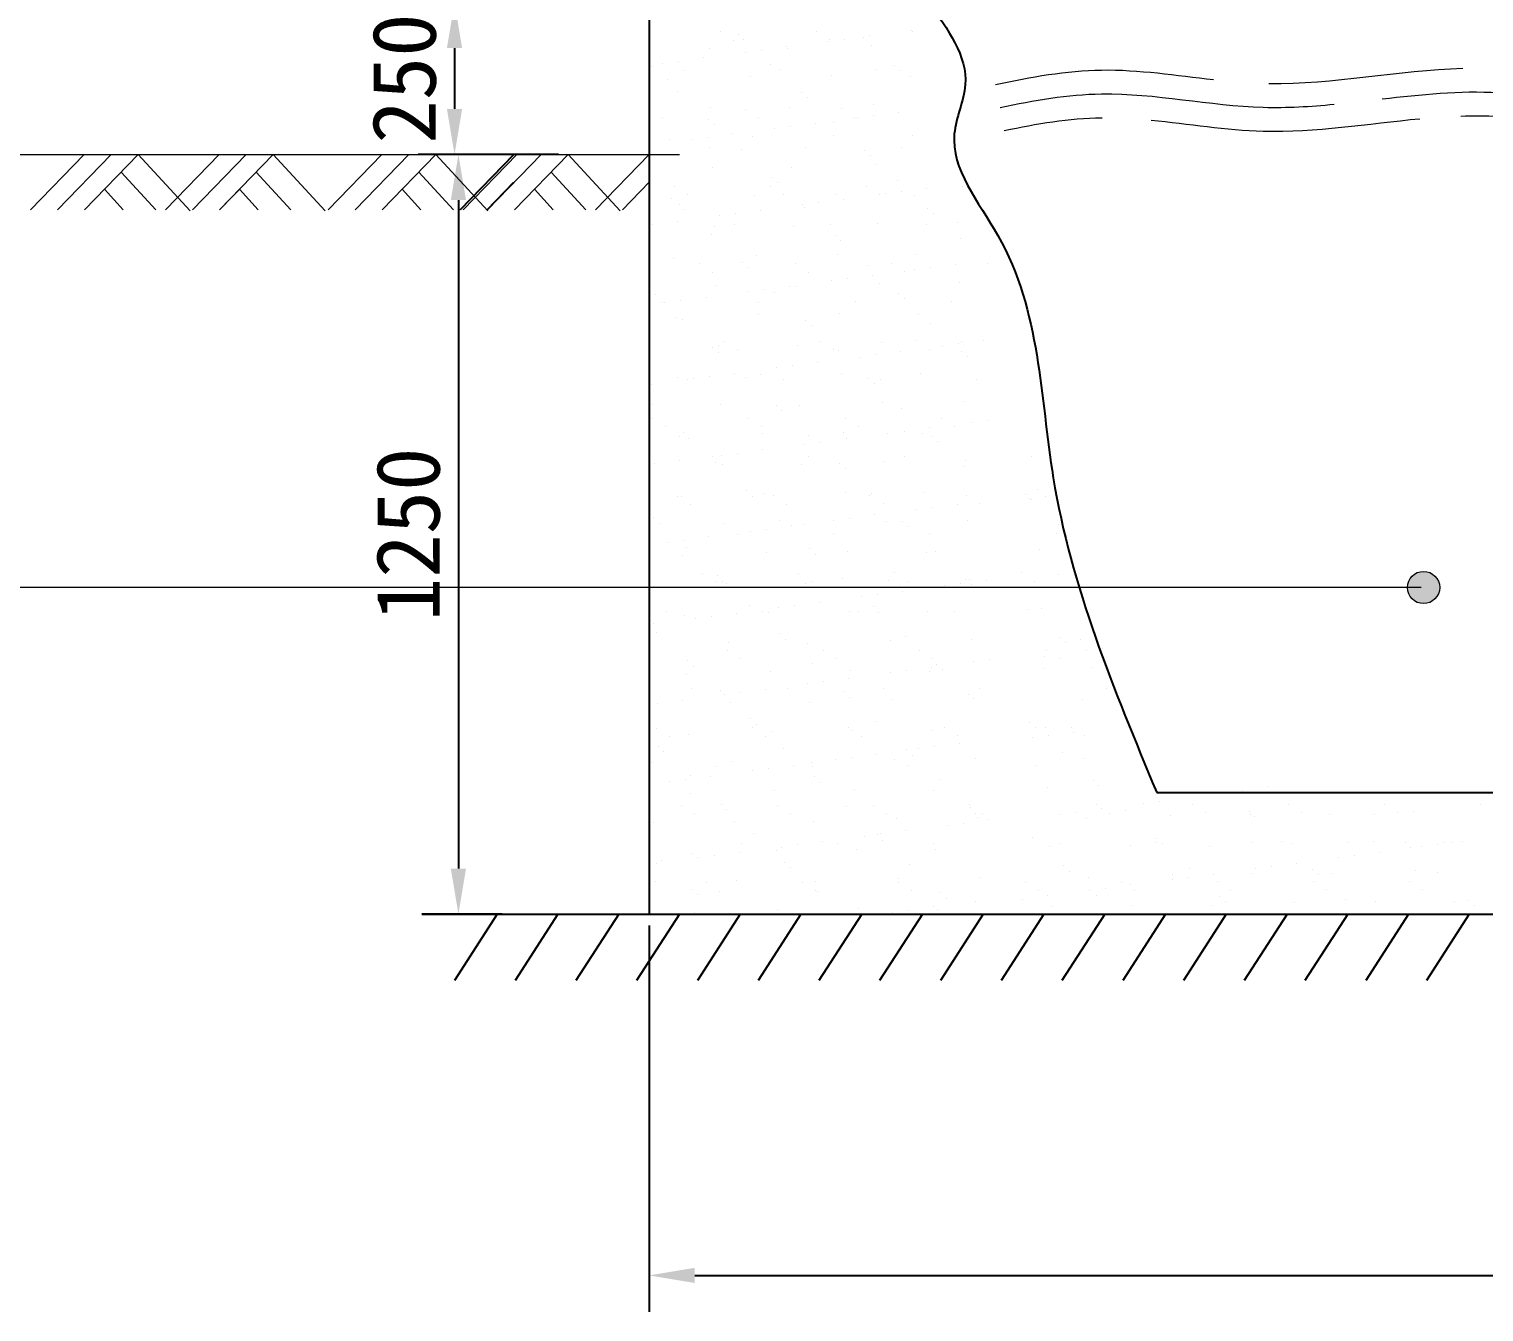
# Model space of a CAD drawing. Header units: millimetres. Extents: x 30580 to 65675, y -20119 to -7519.
# Drawn here: x 57827 to 60222, y -14328 to -12218 of the extents above; entities that cross this region are included whole.
import ezdxf

# ---------------------------------------------------------------- set-up
doc = ezdxf.new("R2010")
doc.units = ezdxf.units.MM
doc.layers.get('Defpoints').update_dxf_attribs({"lineweight": 18})
doc.layers.add('细实线', color=3, linetype='Continuous', lineweight=13)
doc.dimstyles.new('ISO-25', dxfattribs={"dimtxt": 2.5, "dimasz": 2.5, "dimexe": 1.25, "dimexo": 0.625, "dimtad": 1, "dimtxsty": 'Standard', "dimcen": 2.5, "dimadec": 0, "dimazin": 0, "dimtfac": 1, "dimtmove": 0, "dimatfit": 3, "dimfxl": 1, "dimarcsym": 0})

# ---------------------------------------------------------------- blocks, each defined once
blk = doc.blocks.new('*D180')
at = {"color": 0, "lineweight": -2, "ltscale": 150, "transparency": 16777216}
for p, q in [((58847.5, -13692.8), (58847.5, -14328.5)), ((62847.5, -13692.8), (62847.5, -14328.5)), ((58922.5, -14268.5), (62772.5, -14268.5))]:
    blk.add_line(p, q, dxfattribs=at)
at = {"color": 0, "ltscale": 150, "transparency": 16777216}
for points in [[(58922.5, -14256), (58922.5, -14281), (58847.5, -14268.5)], [(62772.5, -14256), (62772.5, -14281), (62847.5, -14268.5)]]:
    blk.add_solid(points, dxfattribs=at)
at = {"layer": 'Defpoints', "color": 0, "ltscale": 150, "transparency": 16777216}
for p in [(58847.5, -13674.1), (62847.5, -13674.1), (62847.5, -14268.5)]:
    blk.add_point(p, dxfattribs=at)
at = {"color": 0, "ltscale": 150, "transparency": 16777216, "insert": (60847.5, -14186), "char_height": 105, "attachment_point": 5}
blk.add_mtext('4000', dxfattribs=at)
blk = doc.blocks.new('*D195')
at = {"color": 0, "lineweight": -2, "ltscale": 150, "transparency": 16777216}
for p, q in [((58605.4, -12424.1), (58473.6, -12424.1)), ((58533.6, -12499.1), (58533.6, -13599.1)), ((58605.4, -13674.1), (58473.6, -13674.1))]:
    blk.add_line(p, q, dxfattribs=at)
at = {"color": 0, "ltscale": 150, "transparency": 16777216}
for points in [[(58521.1, -12499.1), (58546.1, -12499.1), (58533.6, -12424.1)], [(58521.1, -13599.1), (58546.1, -13599.1), (58533.6, -13674.1)]]:
    blk.add_solid(points, dxfattribs=at)
at = {"layer": 'Defpoints', "color": 0, "ltscale": 150, "transparency": 16777216}
for p in [(58624.1, -12424.1), (58533.6, -13674.1), (58624.1, -13674.1)]:
    blk.add_point(p, dxfattribs=at)
at = {"color": 0, "ltscale": 150, "transparency": 16777216, "insert": (58451.1, -13049.1), "char_height": 105, "attachment_point": 5, "rotation": 90}
blk.add_mtext('1250', dxfattribs=at)
blk = doc.blocks.new('*D197')
at = {"color": 0, "lineweight": -2, "ltscale": 150, "transparency": 16777216}
for p, q in [((58695.7, -12174.1), (58467.2, -12174.1)), ((58527.2, -12249.1), (58527.2, -12349.1)), ((58698.2, -12424.1), (58467.2, -12424.1))]:
    blk.add_line(p, q, dxfattribs=at)
at = {"color": 0, "ltscale": 150, "transparency": 16777216}
for points in [[(58514.7, -12249.1), (58539.7, -12249.1), (58527.2, -12174.1)], [(58514.7, -12349.1), (58539.7, -12349.1), (58527.2, -12424.1)]]:
    blk.add_solid(points, dxfattribs=at)
at = {"layer": 'Defpoints', "color": 0, "ltscale": 150, "transparency": 16777216}
for p in [(58714.4, -12174.1), (58527.2, -12424.1), (58717, -12424.1)]:
    blk.add_point(p, dxfattribs=at)
at = {"color": 0, "ltscale": 150, "transparency": 16777216, "insert": (58444.7, -12299.1), "char_height": 105, "attachment_point": 5, "rotation": 90}
blk.add_mtext('250', dxfattribs=at)

msp = doc.modelspace()

# ---------------------------------------------------------------- hatches: boundary and pattern name
at = {"layer": '细实线'}
h = msp.add_hatch(color=1, dxfattribs=at)
h.paths.add_polyline_path([(60095.776, -13136.554), (60122.313, -13136.554), (60138.12, -13157.869, -0.61616466)])
h.paths.add_polyline_path([(60106.506, -13115.238, -0.61616466), (60148.85, -13136.554, -0.23749767), (60138.12, -13157.869)])
h.paths.add_polyline_path([(60106.506, -13115.238), (60122.313, -13136.554), (60095.776, -13136.554, -0.23749767)])

# ---------------------------------------------------------------- linework, layer by layer
at = {"ltscale": 150}
for p, q in [((58847.477, -11374.083), (58847.477, -13674.083)), ((58964.913, -12222.219), (58964.913, -12222.219)), ((58986.335, -12235.866), (58986.335, -12235.866)), ((58994.011, -12226.7), (58994.011, -12226.7)), ((59003.374, -12235.28), (59003.374, -12235.28)), ((59123.111, -12221.931), (59123.111, -12221.931)), ((59144.533, -12235.579), (59144.533, -12235.579)), ((59169.688, -12234.463), (59169.688, -12234.463)), ((59200.281, -12231.192), (59200.281, -12231.192)), ((59210.988, -12229.026), (59210.988, -12229.026)), ((59279.988, -12219.942), (59279.988, -12219.942)), ((59281.31, -12221.644), (59281.31, -12221.644)), ((58946.109, -12248.938), (58946.109, -12248.938)), ((59006.504, -12255.947), (59006.504, -12255.947)), ((59032.946, -12252.466), (59032.946, -12252.466)), ((59074.246, -12247.028), (59074.246, -12247.028)), ((59076.06, -12249.561), (59076.06, -12249.561)), ((59143.246, -12237.944), (59143.246, -12237.944)), ((59213.266, -12244.618), (59213.266, -12244.618)), ((58850.663, -12279.866), (58850.663, -12279.866)), ((58869.762, -12273.949), (58869.762, -12273.949)), ((58896.204, -12270.468), (58896.204, -12270.468)), ((58937.503, -12265.031), (58937.503, -12265.031)), ((59047.57, -12275.778), (59047.57, -12275.778)), ((59250.844, -12277.524), (59250.844, -12277.524)), ((58877.595, -12301.511), (58877.595, -12301.511)), ((58905.256, -12285.284), (58905.256, -12285.284)), ((59014.801, -12296.568), (59014.801, -12296.568)), ((59063.455, -12284.997), (59063.455, -12284.997)), ((59147.774, -12294.871), (59147.774, -12294.871)), ((59221.653, -12284.709), (59221.653, -12284.709)), ((59260.207, -12286.104), (59260.207, -12286.104)), ((59277.725, -12295.495), (59277.725, -12295.495)), ((58894.859, -12320.364), (58894.859, -12320.364)), ((59098.132, -12322.11), (59098.132, -12322.11)), ((59107.496, -12330.69), (59107.496, -12330.69)), ((58847.742, -12349.714), (58847.742, -12349.714)), ((58949.309, -12346.821), (58949.309, -12346.821)), ((59005.94, -12349.427), (59005.94, -12349.427)), ((59079.26, -12347.444), (59079.26, -12347.444)), ((59164.139, -12349.14), (59164.139, -12349.14)), ((59216.466, -12342.501), (59216.466, -12342.501)), ((59257.825, -12354.389), (59257.825, -12354.389)), ((58869.164, -12363.362), (58869.164, -12363.362)), ((58945.421, -12366.696), (58945.421, -12366.696)), ((58954.784, -12375.276), (58954.784, -12375.276)), ((59027.362, -12363.074), (59027.362, -12363.074)), ((59079.783, -12377.828), (59079.783, -12377.828)), ((59121.083, -12372.391), (59121.083, -12372.391)), ((59151.691, -12371.187), (59151.691, -12371.187)), ((59185.561, -12362.787), (59185.561, -12362.787)), ((59190.084, -12363.307), (59190.084, -12363.307)), ((59216.525, -12359.826), (59216.525, -12359.826)), ((58880.795, -12399.393), (58880.795, -12399.393)), ((58916.599, -12399.312), (58916.599, -12399.312)), ((58943.041, -12395.831), (58943.041, -12395.831)), ((58984.341, -12390.393), (58984.341, -12390.393)), ((59018.001, -12394.45), (59018.001, -12394.45)), ((59053.341, -12381.309), (59053.341, -12381.309)), ((59150.974, -12392.754), (59150.974, -12392.754)), ((59280.925, -12393.377), (59280.925, -12393.377)), ((58847.599, -12408.396), (58847.599, -12408.396)), ((58946.284, -12412.493), (58946.284, -12412.493)), ((58998.98, -12415.773), (58998.98, -12415.773)), ((59104.482, -12412.205), (59104.482, -12412.205)), ((59202.254, -12417.519), (59202.254, -12417.519)), ((59211.617, -12426.099), (59211.617, -12426.099)), ((59262.681, -12411.918), (59262.681, -12411.918)), ((58952.51, -12444.704), (58952.51, -12444.704)), ((59082.46, -12445.327), (59082.46, -12445.327)), ((59219.666, -12440.384), (59219.666, -12440.384)), ((59352.639, -12438.687), (59352.639, -12438.687)), ((59049.542, -12462.105), (59049.542, -12462.105)), ((59058.906, -12470.685), (59058.906, -12470.685)), ((59255.812, -12466.597), (59255.812, -12466.597)), ((59363.365, -12476.061), (59363.365, -12476.061)), ((59373.663, -12470.667), (59373.663, -12470.667)), ((58883.996, -12497.276), (58883.996, -12497.276)), ((58888.769, -12476.923), (58888.769, -12476.923)), ((58910.191, -12490.57), (58910.191, -12490.57)), ((59021.201, -12492.333), (59021.201, -12492.333)), ((59046.968, -12476.635), (59046.968, -12476.635)), ((59068.39, -12490.283), (59068.39, -12490.283)), ((59154.175, -12490.637), (59154.175, -12490.637)), ((59167.92, -12497.754), (59167.92, -12497.754)), ((59205.166, -12476.348), (59205.166, -12476.348)), ((59226.588, -12489.995), (59226.588, -12489.995)), ((59236.921, -12488.669), (59236.921, -12488.669)), ((59263.363, -12485.188), (59263.363, -12485.188)), ((59284.125, -12491.26), (59284.125, -12491.26)), ((59304.662, -12479.751), (59304.662, -12479.751)), ((58896.831, -12506.691), (58896.831, -12506.691)), ((58906.194, -12515.271), (58906.194, -12515.271)), ((58989.879, -12521.193), (58989.879, -12521.193)), ((59031.178, -12515.756), (59031.178, -12515.756)), ((59100.179, -12506.672), (59100.179, -12506.672)), ((59103.101, -12511.183), (59103.101, -12511.183)), ((59126.621, -12503.191), (59126.621, -12503.191)), ((59306.375, -12512.929), (59306.375, -12512.929)), ((59315.738, -12521.509), (59315.738, -12521.509)), ((58853.137, -12539.196), (58853.137, -12539.196)), ((58894.436, -12533.758), (58894.436, -12533.758)), ((58955.71, -12542.586), (58955.71, -12542.586)), ((58963.437, -12524.674), (58963.437, -12524.674)), ((58987.311, -12539.701), (58987.311, -12539.701)), ((59085.661, -12543.209), (59085.661, -12543.209)), ((59145.51, -12539.413), (59145.51, -12539.413)), ((59222.866, -12538.266), (59222.866, -12538.266)), ((59303.708, -12539.126), (59303.708, -12539.126)), ((59355.84, -12536.57), (59355.84, -12536.57)), ((58950.39, -12555.769), (58950.39, -12555.769)), ((59153.664, -12557.515), (59153.664, -12557.515)), ((59163.027, -12566.095), (59163.027, -12566.095)), ((59359.934, -12562.006), (59359.934, -12562.006)), ((58887.196, -12595.159), (58887.196, -12595.159)), ((59024.401, -12590.216), (59024.401, -12590.216)), ((59157.375, -12588.519), (59157.375, -12588.519)), ((59287.326, -12589.143), (59287.326, -12589.143)), ((58929.797, -12604.131), (58929.797, -12604.131)), ((58951.219, -12617.779), (58951.219, -12617.779)), ((59000.952, -12602.101), (59000.952, -12602.101)), ((59010.316, -12610.681), (59010.316, -12610.681)), ((59087.995, -12603.844), (59087.995, -12603.844)), ((59109.417, -12617.491), (59109.417, -12617.491)), ((59207.222, -12606.592), (59207.222, -12606.592)), ((59246.194, -12603.556), (59246.194, -12603.556)), ((59267.616, -12617.204), (59267.616, -12617.204)), ((59283.758, -12614.032), (59283.758, -12614.032)), ((59310.2, -12610.551), (59310.2, -12610.551)), ((59351.5, -12605.114), (59351.5, -12605.114)), ((59404.392, -12603.269), (59404.392, -12603.269)), ((58958.91, -12640.469), (58958.91, -12640.469)), ((59078.016, -12641.119), (59078.016, -12641.119)), ((59088.861, -12641.092), (59088.861, -12641.092)), ((59147.016, -12632.034), (59147.016, -12632.034)), ((59173.458, -12628.553), (59173.458, -12628.553)), ((59214.758, -12623.116), (59214.758, -12623.116)), ((59226.066, -12636.149), (59226.066, -12636.149)), ((59359.04, -12634.453), (59359.04, -12634.453)), ((58848.241, -12646.686), (58848.241, -12646.686)), ((58857.604, -12655.266), (58857.604, -12655.266)), ((58870.14, -12667.197), (58870.14, -12667.197)), ((58899.974, -12664.558), (58899.974, -12664.558)), ((58941.274, -12659.121), (58941.274, -12659.121)), ((59010.274, -12650.037), (59010.274, -12650.037)), ((59028.339, -12666.909), (59028.339, -12666.909)), ((59036.716, -12646.556), (59036.716, -12646.556)), ((59054.511, -12651.178), (59054.511, -12651.178)), ((59186.537, -12666.622), (59186.537, -12666.622)), ((59257.785, -12652.924), (59257.785, -12652.924)), ((59267.148, -12661.504), (59267.148, -12661.504)), ((59344.736, -12666.334), (59344.736, -12666.334)), ((58873.532, -12668.039), (58873.532, -12668.039)), ((59027.601, -12688.098), (59027.601, -12688.098)), ((59160.575, -12686.402), (59160.575, -12686.402)), ((59290.526, -12687.025), (59290.526, -12687.025)), ((58890.396, -12693.041), (58890.396, -12693.041)), ((58901.8, -12695.764), (58901.8, -12695.764)), ((59105.073, -12697.51), (59105.073, -12697.51)), ((59114.437, -12706.09), (59114.437, -12706.09)), ((59311.344, -12702.002), (59311.344, -12702.002)), ((58962.11, -12738.351), (58962.11, -12738.351)), ((58970.824, -12731.34), (58970.824, -12731.34)), ((59092.061, -12738.975), (59092.061, -12738.975)), ((59129.023, -12731.052), (59129.023, -12731.052)), ((59229.266, -12734.031), (59229.266, -12734.031)), ((59287.221, -12730.765), (59287.221, -12730.765)), ((59330.596, -12739.395), (59330.596, -12739.395)), ((59357.038, -12735.913), (59357.038, -12735.913)), ((59362.24, -12732.335), (59362.24, -12732.335)), ((59398.337, -12730.476), (59398.337, -12730.476)), ((58952.362, -12742.096), (58952.362, -12742.096)), ((58961.726, -12750.676), (58961.726, -12750.676)), ((58992.246, -12744.987), (58992.246, -12744.987)), ((59150.445, -12744.7), (59150.445, -12744.7)), ((59158.632, -12746.588), (59158.632, -12746.588)), ((59193.854, -12757.397), (59193.854, -12757.397)), ((59220.295, -12753.916), (59220.295, -12753.916)), ((59261.595, -12748.479), (59261.595, -12748.479)), ((59308.643, -12744.412), (59308.643, -12744.412)), ((59361.906, -12748.334), (59361.906, -12748.334)), ((59371.269, -12756.914), (59371.269, -12756.914)), ((58988.111, -12784.484), (58988.111, -12784.484)), ((59030.801, -12785.981), (59030.801, -12785.981)), ((59057.112, -12775.399), (59057.112, -12775.399)), ((59083.553, -12771.918), (59083.553, -12771.918)), ((59124.853, -12766.481), (59124.853, -12766.481)), ((59163.775, -12784.285), (59163.775, -12784.285)), ((59293.726, -12784.908), (59293.726, -12784.908)), ((58851.369, -12802.486), (58851.369, -12802.486)), ((58893.596, -12790.924), (58893.596, -12790.924)), ((58911.168, -12794.405), (58911.168, -12794.405)), ((58920.37, -12793.402), (58920.37, -12793.402)), ((58946.811, -12789.921), (58946.811, -12789.921)), ((59005.921, -12791.174), (59005.921, -12791.174)), ((59069.366, -12794.118), (59069.366, -12794.118)), ((59209.195, -12792.92), (59209.195, -12792.92)), ((59218.558, -12801.5), (59218.558, -12801.5)), ((59227.564, -12793.83), (59227.564, -12793.83)), ((59385.763, -12793.543), (59385.763, -12793.543)), ((59232.466, -12831.914), (59232.466, -12831.914)), ((59365.44, -12830.218), (59365.44, -12830.218)), ((58853.21, -12835.759), (58853.21, -12835.759)), ((58853.653, -12858.835), (58853.653, -12858.835)), ((58965.31, -12836.234), (58965.31, -12836.234)), ((59011.852, -12858.548), (59011.852, -12858.548)), ((59056.483, -12837.506), (59056.483, -12837.506)), ((59065.847, -12846.086), (59065.847, -12846.086)), ((59095.261, -12836.857), (59095.261, -12836.857)), ((59170.05, -12858.26), (59170.05, -12858.26)), ((59262.754, -12841.997), (59262.754, -12841.997)), ((59328.249, -12857.973), (59328.249, -12857.973)), ((58875.075, -12872.483), (58875.075, -12872.483)), ((58903.772, -12882.091), (58903.772, -12882.091)), ((59033.274, -12872.195), (59033.274, -12872.195)), ((59166.975, -12882.167), (59166.975, -12882.167)), ((59191.472, -12871.908), (59191.472, -12871.908)), ((59240.691, -12882.76), (59240.691, -12882.76)), ((59267.133, -12879.279), (59267.133, -12879.279)), ((59296.926, -12882.791), (59296.926, -12882.791)), ((59308.433, -12873.841), (59308.433, -12873.841)), ((59349.671, -12871.62), (59349.671, -12871.62)), ((59377.433, -12864.757), (59377.433, -12864.757)), ((59403.875, -12861.276), (59403.875, -12861.276)), ((58896.796, -12888.807), (58896.796, -12888.807)), ((58913.136, -12890.671), (58913.136, -12890.671)), ((59034.001, -12883.863), (59034.001, -12883.863)), ((59103.949, -12900.762), (59103.949, -12900.762)), ((59110.042, -12886.583), (59110.042, -12886.583)), ((59130.391, -12897.281), (59130.391, -12897.281)), ((59171.69, -12891.844), (59171.69, -12891.844)), ((59313.316, -12888.329), (59313.316, -12888.329)), ((59322.679, -12896.909), (59322.679, -12896.909)), ((58898.206, -12927.849), (58898.206, -12927.849)), ((58952.195, -12921.613), (58952.195, -12921.613)), ((58967.207, -12918.765), (58967.207, -12918.765)), ((58993.649, -12915.283), (58993.649, -12915.283)), ((59034.948, -12909.846), (59034.948, -12909.846)), ((59110.393, -12921.326), (59110.393, -12921.326)), ((59235.666, -12929.797), (59235.666, -12929.797)), ((59268.592, -12921.039), (59268.592, -12921.039)), ((59368.64, -12928.101), (59368.64, -12928.101)), ((59476.79, -12920.751), (59476.79, -12920.751)), ((58856.907, -12933.286), (58856.907, -12933.286)), ((58957.331, -12931.169), (58957.331, -12931.169)), ((58968.51, -12934.117), (58968.51, -12934.117)), ((59098.461, -12934.74), (59098.461, -12934.74)), ((59160.605, -12932.915), (59160.605, -12932.915)), ((59169.968, -12941.495), (59169.968, -12941.495)), ((59366.875, -12937.407), (59366.875, -12937.407)), ((59007.893, -12977.501), (59007.893, -12977.501)), ((59487.331, -12975.73), (59487.331, -12975.73)), ((58894.681, -12986.044), (58894.681, -12986.044)), ((58899.996, -12986.689), (58899.996, -12986.689)), ((58916.103, -12999.691), (58916.103, -12999.691)), ((59017.257, -12986.081), (59017.257, -12986.081)), ((59037.201, -12981.746), (59037.201, -12981.746)), ((59052.879, -12985.756), (59052.879, -12985.756)), ((59074.301, -12999.404), (59074.301, -12999.404)), ((59170.175, -12980.05), (59170.175, -12980.05)), ((59211.078, -12985.469), (59211.078, -12985.469)), ((59214.163, -12981.993), (59214.163, -12981.993)), ((59232.5, -12999.116), (59232.5, -12999.116)), ((59300.126, -12980.673), (59300.126, -12980.673)), ((59355.27, -12999.204), (59355.27, -12999.204)), ((59369.276, -12985.181), (59369.276, -12985.181)), ((59390.698, -12998.829), (59390.698, -12998.829)), ((59467.437, -12983.739), (59467.437, -12983.739)), ((59474.271, -12990.12), (59474.271, -12990.12)), ((59476.801, -12992.319), (59476.801, -12992.319)), ((59500.712, -12986.639), (59500.712, -12986.639)), ((58855.182, -13022.087), (58855.182, -13022.087)), ((59061.452, -13026.579), (59061.452, -13026.579)), ((59150.786, -13026.125), (59150.786, -13026.125)), ((59177.228, -13022.644), (59177.228, -13022.644)), ((59218.528, -13017.206), (59218.528, -13017.206)), ((59287.528, -13008.122), (59287.528, -13008.122)), ((59313.97, -13004.641), (59313.97, -13004.641)), ((59371.84, -13025.983), (59371.84, -13025.983)), ((58864.546, -13030.667), (58864.546, -13030.667)), ((58971.71, -13031.999), (58971.71, -13031.999)), ((58993.222, -13048.822), (58993.222, -13048.822)), ((59014.044, -13044.127), (59014.044, -13044.127)), ((59040.486, -13040.646), (59040.486, -13040.646)), ((59081.786, -13035.209), (59081.786, -13035.209)), ((59101.661, -13032.623), (59101.661, -13032.623)), ((59151.421, -13048.534), (59151.421, -13048.534)), ((59238.866, -13027.679), (59238.866, -13027.679)), ((59264.726, -13028.325), (59264.726, -13028.325)), ((59274.089, -13036.905), (59274.089, -13036.905)), ((59309.619, -13048.247), (59309.619, -13048.247)), ((59517.818, -13047.959), (59517.818, -13047.959)), ((59520.996, -13032.816), (59520.996, -13032.816)), ((58877.302, -13062.13), (58877.302, -13062.13)), ((58903.744, -13058.648), (58903.744, -13058.648)), ((58908.741, -13071.164), (58908.741, -13071.164)), ((58945.044, -13053.211), (58945.044, -13053.211)), ((59112.015, -13072.911), (59112.015, -13072.911)), ((59490.531, -13073.613), (59490.531, -13073.613)), ((58903.196, -13084.572), (58903.196, -13084.572)), ((59040.401, -13079.629), (59040.401, -13079.629)), ((59121.378, -13081.491), (59121.378, -13081.491)), ((59173.375, -13077.933), (59173.375, -13077.933)), ((59303.326, -13078.556), (59303.326, -13078.556)), ((59318.285, -13077.402), (59318.285, -13077.402)), ((58935.708, -13113.252), (58935.708, -13113.252)), ((58959.303, -13117.496), (58959.303, -13117.496)), ((59093.907, -13112.965), (59093.907, -13112.965)), ((59165.573, -13121.988), (59165.573, -13121.988)), ((59252.105, -13112.677), (59252.105, -13112.677)), ((59460.303, -13112.39), (59460.303, -13112.39)), ((59521.108, -13115.482), (59521.108, -13115.482)), ((58957.13, -13126.899), (58957.13, -13126.899)), ((58968.667, -13126.076), (58968.667, -13126.076)), ((58974.91, -13129.882), (58974.91, -13129.882)), ((59104.861, -13130.505), (59104.861, -13130.505)), ((59115.329, -13126.612), (59115.329, -13126.612)), ((59242.066, -13125.562), (59242.066, -13125.562)), ((59265.365, -13142.569), (59265.365, -13142.569)), ((59273.527, -13126.325), (59273.527, -13126.325)), ((59334.366, -13133.485), (59334.366, -13133.485)), ((59360.808, -13130.004), (59360.808, -13130.004)), ((59368.847, -13123.734), (59368.847, -13123.734)), ((59375.04, -13123.866), (59375.04, -13123.866)), ((59378.211, -13132.314), (59378.211, -13132.314)), ((59402.107, -13124.566), (59402.107, -13124.566)), ((59481.726, -13126.037), (59481.726, -13126.037)), ((59012.862, -13166.574), (59012.862, -13166.574)), ((59060.882, -13169.49), (59060.882, -13169.49)), ((59087.324, -13166.009), (59087.324, -13166.009)), ((59128.623, -13160.571), (59128.623, -13160.571)), ((59197.624, -13151.487), (59197.624, -13151.487)), ((59216.136, -13168.32), (59216.136, -13168.32)), ((59224.066, -13148.006), (59224.066, -13148.006)), ((58876.051, -13176.318), (58876.051, -13176.318)), ((58906.396, -13182.455), (58906.396, -13182.455)), ((58924.14, -13187.492), (58924.14, -13187.492)), ((58950.582, -13184.011), (58950.582, -13184.011)), ((58991.881, -13178.574), (58991.881, -13178.574)), ((59034.25, -13176.03), (59034.25, -13176.03)), ((59043.601, -13177.511), (59043.601, -13177.511)), ((59176.575, -13175.815), (59176.575, -13175.815)), ((59192.448, -13175.743), (59192.448, -13175.743)), ((59225.499, -13176.9), (59225.499, -13176.9)), ((59306.526, -13176.439), (59306.526, -13176.439)), ((59350.647, -13175.455), (59350.647, -13175.455)), ((59472.406, -13172.812), (59472.406, -13172.812)), ((59493.731, -13171.495), (59493.731, -13171.495)), ((58855.139, -13196.576), (58855.139, -13196.576)), ((58860.151, -13211.16), (58860.151, -13211.16)), ((59063.425, -13212.906), (59063.425, -13212.906)), ((59269.695, -13217.398), (59269.695, -13217.398)), ((58976.735, -13240.46), (58976.735, -13240.46)), ((58978.11, -13227.765), (58978.11, -13227.765)), ((59072.788, -13221.486), (59072.788, -13221.486)), ((59108.061, -13228.388), (59108.061, -13228.388)), ((59134.934, -13240.173), (59134.934, -13240.173)), ((59245.266, -13223.445), (59245.266, -13223.445)), ((59293.132, -13239.885), (59293.132, -13239.885)), ((59378.24, -13221.749), (59378.24, -13221.749)), ((59501.331, -13239.598), (59501.331, -13239.598)), ((59522.968, -13219.144), (59522.968, -13219.144)), ((59532.332, -13227.724), (59532.332, -13227.724)), ((59558.191, -13222.372), (59558.191, -13222.372)), ((59567.945, -13240.845), (59567.945, -13240.845)), ((59594.387, -13237.364), (59594.387, -13237.364)), ((58910.713, -13257.492), (58910.713, -13257.492)), ((58920.077, -13266.072), (58920.077, -13266.072)), ((58998.158, -13254.108), (58998.158, -13254.108)), ((59116.983, -13261.984), (59116.983, -13261.984)), ((59156.356, -13253.82), (59156.356, -13253.82)), ((59314.555, -13253.533), (59314.555, -13253.533)), ((59320.257, -13263.73), (59320.257, -13263.73)), ((59381.203, -13258.847), (59381.203, -13258.847)), ((59407.645, -13255.366), (59407.645, -13255.366)), ((59498.945, -13249.929), (59498.945, -13249.929)), ((59522.753, -13253.245), (59522.753, -13253.245)), ((58909.596, -13280.337), (58909.596, -13280.337)), ((59046.801, -13275.394), (59046.801, -13275.394)), ((59175.461, -13285.934), (59175.461, -13285.934)), ((59179.775, -13273.698), (59179.775, -13273.698)), ((59244.461, -13276.85), (59244.461, -13276.85)), ((59270.903, -13273.369), (59270.903, -13273.369)), ((59309.726, -13274.321), (59309.726, -13274.321)), ((59312.203, -13267.932), (59312.203, -13267.932)), ((59329.621, -13272.31), (59329.621, -13272.31)), ((59496.931, -13269.378), (59496.931, -13269.378)), ((59576.527, -13268.221), (59576.527, -13268.221)), ((58917.079, -13303.526), (58917.079, -13303.526)), ((58964.272, -13306.569), (58964.272, -13306.569)), ((58970.977, -13312.855), (58970.977, -13312.855)), ((58997.419, -13309.374), (58997.419, -13309.374)), ((59038.719, -13303.936), (59038.719, -13303.936)), ((59075.277, -13303.238), (59075.277, -13303.238)), ((59107.719, -13294.852), (59107.719, -13294.852)), ((59134.161, -13291.371), (59134.161, -13291.371)), ((59167.546, -13308.316), (59167.546, -13308.316)), ((59233.476, -13302.951), (59233.476, -13302.951)), ((59373.816, -13312.807), (59373.816, -13312.807)), ((59391.674, -13302.664), (59391.674, -13302.664)), ((59599.873, -13302.376), (59599.873, -13302.376)), ((58848.336, -13327.343), (58848.336, -13327.343)), ((58860.677, -13327.376), (58860.677, -13327.376)), ((58901.976, -13321.939), (58901.976, -13321.939)), ((58981.31, -13325.647), (58981.31, -13325.647)), ((59111.261, -13326.271), (59111.261, -13326.271)), ((59176.909, -13316.896), (59176.909, -13316.896)), ((59248.466, -13321.327), (59248.466, -13321.327)), ((59381.44, -13319.631), (59381.44, -13319.631)), ((59561.391, -13320.255), (59561.391, -13320.255)), ((59014.835, -13352.901), (59014.835, -13352.901)), ((59024.198, -13361.481), (59024.198, -13361.481)), ((59221.105, -13357.393), (59221.105, -13357.393)), ((59474.378, -13359.139), (59474.378, -13359.139)), ((58859.564, -13367.956), (58859.564, -13367.956)), ((58880.987, -13381.604), (58880.987, -13381.604)), ((58912.796, -13378.22), (58912.796, -13378.22)), ((59017.763, -13367.669), (59017.763, -13367.669)), ((59039.185, -13381.316), (59039.185, -13381.316)), ((59050.001, -13373.277), (59050.001, -13373.277)), ((59175.961, -13367.381), (59175.961, -13367.381)), ((59182.975, -13371.581), (59182.975, -13371.581)), ((59197.384, -13381.029), (59197.384, -13381.029)), ((59312.926, -13372.204), (59312.926, -13372.204)), ((59334.16, -13367.094), (59334.16, -13367.094)), ((59355.582, -13380.741), (59355.582, -13380.741)), ((59478.041, -13384.21), (59478.041, -13384.21)), ((59483.742, -13367.719), (59483.742, -13367.719)), ((59500.131, -13367.261), (59500.131, -13367.261)), ((59504.482, -13380.729), (59504.482, -13380.729)), ((59542.358, -13366.806), (59542.358, -13366.806)), ((59545.782, -13375.292), (59545.782, -13375.292)), ((59563.781, -13380.454), (59563.781, -13380.454)), ((58862.123, -13397.487), (58862.123, -13397.487)), ((58871.487, -13406.067), (58871.487, -13406.067)), ((59068.393, -13401.979), (59068.393, -13401.979)), ((59271.667, -13403.725), (59271.667, -13403.725)), ((59291.299, -13402.212), (59291.299, -13402.212)), ((59317.74, -13398.731), (59317.74, -13398.731)), ((59359.04, -13393.294), (59359.04, -13393.294)), ((59527.937, -13408.217), (59527.937, -13408.217)), ((58851.537, -13425.226), (58851.537, -13425.226)), ((58958.106, -13430.734), (58958.106, -13430.734)), ((58984.51, -13423.53), (58984.51, -13423.53)), ((59085.556, -13429.299), (59085.556, -13429.299)), ((59114.461, -13424.153), (59114.461, -13424.153)), ((59116.305, -13430.447), (59116.305, -13430.447)), ((59154.557, -13420.215), (59154.557, -13420.215)), ((59180.998, -13416.734), (59180.998, -13416.734)), ((59222.298, -13411.297), (59222.298, -13411.297)), ((59251.666, -13419.21), (59251.666, -13419.21)), ((59274.503, -13430.159), (59274.503, -13430.159)), ((59281.031, -13412.305), (59281.031, -13412.305)), ((59384.64, -13417.514), (59384.64, -13417.514)), ((59482.702, -13429.872), (59482.702, -13429.872)), ((59564.591, -13418.137), (59564.591, -13418.137)), ((58881.072, -13456.22), (58881.072, -13456.22)), ((58907.514, -13452.739), (58907.514, -13452.739)), ((58915.682, -13446.565), (58915.682, -13446.565)), ((58948.814, -13447.301), (58948.814, -13447.301)), ((59017.814, -13438.217), (59017.814, -13438.217)), ((59044.256, -13434.736), (59044.256, -13434.736)), ((59118.956, -13448.311), (59118.956, -13448.311)), ((59128.319, -13456.891), (59128.319, -13456.891)), ((59325.226, -13452.803), (59325.226, -13452.803)), ((59578.5, -13454.549), (59578.5, -13454.549)), ((58915.996, -13476.103), (58915.996, -13476.103)), ((59053.202, -13471.159), (59053.202, -13471.159)), ((59186.175, -13469.463), (59186.175, -13469.463)), ((59316.126, -13470.087), (59316.126, -13470.087)), ((59503.331, -13465.143), (59503.331, -13465.143)), ((59587.863, -13463.129), (59587.863, -13463.129)), ((59682.971, -13474.083), (62597.477, -13474.083)), ((59824.804, -13470.087), (59824.804, -13470.087)), ((59866.104, -13464.649), (59866.104, -13464.649)), ((58900.592, -13495.165), (58900.592, -13495.165)), ((58966.245, -13492.897), (58966.245, -13492.897)), ((58975.608, -13501.477), (58975.608, -13501.477)), ((59058.79, -13494.877), (59058.79, -13494.877)), ((59172.515, -13497.389), (59172.515, -13497.389)), ((59216.989, -13494.59), (59216.989, -13494.59)), ((59375.187, -13494.302), (59375.187, -13494.302)), ((59375.788, -13499.135), (59375.788, -13499.135)), ((59583.386, -13494.015), (59583.386, -13494.015)), ((59592.62, -13500.654), (59592.62, -13500.654)), ((59632.058, -13503.626), (59632.058, -13503.626)), ((59661.62, -13491.57), (59661.62, -13491.57)), ((59688.062, -13488.089), (59688.062, -13488.089)), ((59741.584, -13493.727), (59741.584, -13493.727)), ((59835.332, -13505.372), (59835.332, -13505.372)), ((59899.783, -13493.44), (59899.783, -13493.44)), ((60057.981, -13493.152), (60057.981, -13493.152)), ((60105.126, -13505.06), (60105.126, -13505.06)), ((60216.18, -13492.865), (60216.18, -13492.865)), ((58854.737, -13523.109), (58854.737, -13523.109)), ((58922.014, -13508.812), (58922.014, -13508.812)), ((58987.71, -13521.413), (58987.71, -13521.413)), ((59080.213, -13508.524), (59080.213, -13508.524)), ((59117.661, -13522.036), (59117.661, -13522.036)), ((59238.411, -13508.237), (59238.411, -13508.237)), ((59254.867, -13517.093), (59254.867, -13517.093)), ((59338.136, -13527.575), (59338.136, -13527.575)), ((59364.578, -13524.094), (59364.578, -13524.094)), ((59385.152, -13507.715), (59385.152, -13507.715)), ((59387.84, -13515.397), (59387.84, -13515.397)), ((59396.609, -13507.95), (59396.609, -13507.95)), ((59405.877, -13518.657), (59405.877, -13518.657)), ((59524.878, -13509.573), (59524.878, -13509.573)), ((59551.32, -13506.091), (59551.32, -13506.091)), ((59567.791, -13516.02), (59567.791, -13516.02)), ((59604.808, -13507.662), (59604.808, -13507.662)), ((59704.997, -13511.077), (59704.997, -13511.077)), ((59763.006, -13507.375), (59763.006, -13507.375)), ((59837.97, -13509.38), (59837.97, -13509.38)), ((59844.696, -13513.952), (59844.696, -13513.952)), ((59921.205, -13507.087), (59921.205, -13507.087)), ((59967.921, -13510.004), (59967.921, -13510.004)), ((60041.602, -13509.864), (60041.602, -13509.864)), ((60079.403, -13506.8), (60079.403, -13506.8)), ((59019.803, -13541.974), (59019.803, -13541.974)), ((59201.394, -13545.577), (59201.394, -13545.577)), ((59223.077, -13543.721), (59223.077, -13543.721)), ((59227.836, -13542.096), (59227.836, -13542.096)), ((59232.441, -13552.301), (59232.441, -13552.301)), ((59269.135, -13536.659), (59269.135, -13536.659)), ((59479.347, -13548.212), (59479.347, -13548.212)), ((59682.621, -13549.958), (59682.621, -13549.958)), ((58919.196, -13573.985), (58919.196, -13573.985)), ((58995.651, -13572.664), (58995.651, -13572.664)), ((58999.134, -13557.943), (58999.134, -13557.943)), ((59056.402, -13569.042), (59056.402, -13569.042)), ((59064.652, -13563.58), (59064.652, -13563.58)), ((59091.094, -13560.099), (59091.094, -13560.099)), ((59132.393, -13554.662), (59132.393, -13554.662)), ((59157.332, -13557.655), (59157.332, -13557.655)), ((59189.375, -13567.346), (59189.375, -13567.346)), ((59315.531, -13557.368), (59315.531, -13557.368)), ((59319.326, -13567.969), (59319.326, -13567.969)), ((59506.532, -13563.026), (59506.532, -13563.026)), ((59523.729, -13557.08), (59523.729, -13557.08)), ((59639.505, -13561.33), (59639.505, -13561.33)), ((59681.928, -13556.793), (59681.928, -13556.793)), ((59691.984, -13558.538), (59691.984, -13558.538)), ((59769.456, -13561.953), (59769.456, -13561.953)), ((59840.126, -13556.505), (59840.126, -13556.505)), ((59888.891, -13554.45), (59888.891, -13554.45)), ((59906.662, -13557.01), (59906.662, -13557.01)), ((59998.325, -13556.218), (59998.325, -13556.218)), ((60008.383, -13577.447), (60008.383, -13577.447)), ((60039.635, -13555.314), (60039.635, -13555.314)), ((60049.683, -13572.01), (60049.683, -13572.01)), ((60092.165, -13556.196), (60092.165, -13556.196)), ((60101.528, -13564.776), (60101.528, -13564.776)), ((60118.684, -13562.925), (60118.684, -13562.925)), ((60145.126, -13559.444), (60145.126, -13559.444)), ((60156.523, -13555.931), (60156.523, -13555.931)), ((60169.586, -13555.937), (60169.586, -13555.937)), ((60186.425, -13554.007), (60186.425, -13554.007)), ((58858.909, -13590.666), (58858.909, -13590.666)), ((58867.092, -13586.56), (58867.092, -13586.56)), ((58927.91, -13581.582), (58927.91, -13581.582)), ((58954.352, -13578.101), (58954.352, -13578.101)), ((59070.366, -13588.306), (59070.366, -13588.306)), ((59079.729, -13596.886), (59079.729, -13596.886)), ((59276.636, -13592.798), (59276.636, -13592.798)), ((59529.91, -13594.544), (59529.91, -13594.544)), ((59736.18, -13599.036), (59736.18, -13599.036)), ((59845.2, -13598.93), (59845.2, -13598.93)), ((59871.641, -13595.449), (59871.641, -13595.449)), ((59912.941, -13590.012), (59912.941, -13590.012)), ((59939.453, -13600.782), (59939.453, -13600.782)), ((59981.942, -13580.928), (59981.942, -13580.928)), ((58857.937, -13620.991), (58857.937, -13620.991)), ((58941.619, -13622.373), (58941.619, -13622.373)), ((58990.91, -13619.295), (58990.91, -13619.295)), ((59099.818, -13622.085), (59099.818, -13622.085)), ((59120.861, -13619.919), (59120.861, -13619.919)), ((59258.016, -13621.798), (59258.016, -13621.798)), ((59258.067, -13614.975), (59258.067, -13614.975)), ((59391.04, -13613.279), (59391.04, -13613.279)), ((59466.215, -13621.511), (59466.215, -13621.511)), ((59539.273, -13603.124), (59539.273, -13603.124)), ((59570.991, -13613.902), (59570.991, -13613.902)), ((59624.413, -13621.223), (59624.413, -13621.223)), ((59708.197, -13608.959), (59708.197, -13608.959)), ((59708.458, -13616.933), (59708.458, -13616.933)), ((59734.899, -13613.452), (59734.899, -13613.452)), ((59776.199, -13608.014), (59776.199, -13608.014)), ((59782.612, -13620.936), (59782.612, -13620.936)), ((59841.17, -13607.263), (59841.17, -13607.263)), ((59940.81, -13620.648), (59940.81, -13620.648)), ((59948.817, -13609.362), (59948.817, -13609.362)), ((59971.121, -13607.886), (59971.121, -13607.886)), ((60099.009, -13620.361), (60099.009, -13620.361)), ((60108.327, -13602.943), (60108.327, -13602.943)), ((60145.724, -13605.274), (60145.724, -13605.274)), ((58917.655, -13632.892), (58917.655, -13632.892)), ((58927.018, -13641.472), (58927.018, -13641.472)), ((58963.042, -13636.02), (58963.042, -13636.02)), ((59121.24, -13635.733), (59121.24, -13635.733)), ((59123.925, -13637.384), (59123.925, -13637.384)), ((59279.438, -13635.445), (59279.438, -13635.445)), ((59327.198, -13639.13), (59327.198, -13639.13)), ((59336.562, -13647.71), (59336.562, -13647.71)), ((59461.415, -13649.456), (59461.415, -13649.456)), ((59487.637, -13635.158), (59487.637, -13635.158)), ((59502.715, -13644.019), (59502.715, -13644.019)), ((59571.715, -13634.935), (59571.715, -13634.935)), ((59583.468, -13643.622), (59583.468, -13643.622)), ((59598.157, -13631.454), (59598.157, -13631.454)), ((59639.457, -13626.017), (59639.457, -13626.017)), ((59645.835, -13634.871), (59645.835, -13634.871)), ((59786.742, -13645.368), (59786.742, -13645.368)), ((59804.034, -13634.583), (59804.034, -13634.583)), ((59962.232, -13634.296), (59962.232, -13634.296)), ((60120.431, -13634.008), (60120.431, -13634.008)), ((58922.396, -13671.868), (58922.396, -13671.868)), ((59059.602, -13666.925), (59059.602, -13666.925)), ((59192.575, -13665.229), (59192.575, -13665.229)), ((59248.231, -13670.94), (59248.231, -13670.94)), ((59274.673, -13667.459), (59274.673, -13667.459)), ((59315.973, -13662.022), (59315.973, -13662.022)), ((59322.526, -13665.852), (59322.526, -13665.852)), ((59384.973, -13652.938), (59384.973, -13652.938)), ((59509.732, -13660.909), (59509.732, -13660.909)), ((59642.705, -13659.212), (59642.705, -13659.212)), ((59772.656, -13659.836), (59772.656, -13659.836)), ((59796.106, -13653.948), (59796.106, -13653.948)), ((59909.862, -13654.892), (59909.862, -13654.892)), ((59993.012, -13649.86), (59993.012, -13649.86)), ((60042.835, -13653.196), (60042.835, -13653.196)), ((60172.786, -13653.82), (60172.786, -13653.82)), ((60196.286, -13651.606), (60196.286, -13651.606)), ((60205.649, -13660.186), (60205.649, -13660.186)), ((58847.477, -13674.083), (62847.477, -13674.083))]:
    msp.add_line(p, q, dxfattribs=at)
at = {"color": 3, "ltscale": 150}
for p, q in [((58473.362, -13674.083), (63166.047, -13674.083)), ((58597.477, -13674.083), (58526.99, -13783.074)), ((58697.477, -13674.083), (58626.99, -13783.074)), ((58797.477, -13674.083), (58726.99, -13783.074)), ((58897.477, -13674.083), (58826.99, -13783.074)), ((58897.477, -13674.083), (58826.99, -13783.074)), ((58997.477, -13674.083), (58926.99, -13783.074)), ((59097.477, -13674.083), (59026.99, -13783.074)), ((59197.477, -13674.083), (59126.99, -13783.074)), ((59297.477, -13674.083), (59226.99, -13783.074)), ((59397.477, -13674.083), (59326.99, -13783.074)), ((59497.477, -13674.083), (59426.99, -13783.074)), ((59597.477, -13674.083), (59526.99, -13783.074)), ((59697.477, -13674.083), (59626.99, -13783.074)), ((59797.477, -13674.083), (59726.99, -13783.074)), ((59897.477, -13674.083), (59826.99, -13783.074)), ((59997.477, -13674.083), (59926.99, -13783.074)), ((60097.477, -13674.083), (60026.99, -13783.074)), ((60197.477, -13674.083), (60126.99, -13783.074))]:
    msp.add_line(p, q, dxfattribs=at)
at = {"ltscale": 150}
msp.add_spline([(59307.108, -12174.083), (59367.806, -12309.688), (59349.851, -12390.068), (59421.474, -12557.473), (59512.715, -12956.088), (59682.971, -13474.083)], degree=3, dxfattribs=at)
at = {"layer": '细实线'}
for p, q in [((56297.676, -12424.083), (58897.477, -12424.083)), ((57917.785, -12424.083), (57829.36, -12514.992)), ((57961.904, -12424.083), (57873.48, -12514.992)), ((58006.49, -12424.083), (57918.065, -12514.992)), ((58006.49, -12424.083), (58092.254, -12517.062)), ((58140.016, -12424.083), (58051.591, -12514.992)), ((58140.016, -12424.083), (58051.591, -12514.992)), ((58184.136, -12424.083), (58095.711, -12514.992)), ((58184.136, -12424.083), (58095.711, -12514.992)), ((58228.721, -12424.083), (58140.297, -12514.992)), ((58228.721, -12424.083), (58314.485, -12517.062)), ((58407.782, -12424.083), (58319.357, -12514.992)), ((58407.782, -12424.083), (58319.357, -12514.992)), ((58451.902, -12424.083), (58363.477, -12514.992)), ((58451.902, -12424.083), (58363.477, -12514.992)), ((58496.488, -12424.083), (58408.063, -12514.992)), ((58496.488, -12424.083), (58408.063, -12514.992)), ((58496.488, -12424.083), (58582.252, -12517.062)), ((58496.488, -12424.083), (58582.252, -12517.062)), ((58624.133, -12424.083), (58535.708, -12514.992)), ((58625.548, -12424.083), (58537.123, -12514.992)), ((58630.013, -12424.083), (58541.588, -12514.992)), ((58669.668, -12424.083), (58581.243, -12514.992)), ((58714.254, -12424.083), (58625.829, -12514.992)), ((58714.254, -12424.083), (58800.018, -12517.062)), ((58847.779, -12424.083), (58759.355, -12514.992)), ((57978.238, -12453.129), (58035.3, -12514.992)), ((58184.524, -12469.522), (58140.297, -12514.992)), ((58200.469, -12453.129), (58257.531, -12514.992)), ((58468.235, -12453.129), (58525.298, -12514.992)), ((58468.235, -12453.129), (58525.298, -12514.992)), ((58624.521, -12469.522), (58580.294, -12514.992)), ((58686.001, -12453.129), (58743.064, -12514.992)), ((58847.477, -12469.753), (58803.474, -12514.992)), ((57950.85, -12481.286), (57981.941, -12514.992)), ((58173.081, -12481.286), (58204.172, -12514.992)), ((58440.848, -12481.286), (58471.938, -12514.992)), ((58440.848, -12481.286), (58471.938, -12514.992)), ((58658.614, -12481.286), (58689.704, -12514.992))]:
    msp.add_line(p, q, dxfattribs=at)
at = {"layer": '细实线', "color": 1}
msp.add_line((60118.576, -13136.554), (57048.676, -13136.554), dxfattribs=at)
msp.add_circle((60122.313, -13136.554), 26.537, dxfattribs=at)
at = {"layer": '细实线', "color": 3}
msp.add_open_spline([(60186.639, -12282.802), (60080.29, -12285.951), (59974.044, -12309.374), (59867.686, -12307.859)], degree=3, dxfattribs=at)
for points, knots in [([(59776.431, -12301.33), (59714.932, -12294.446), (59594.802, -12275.478), (59475.861, -12297.031), (59417.806, -12309.688)], [1240.01813027, 1240.01813027, 1240.01813027, 1240.01813027, 1424.85099195, 1601.45984525, 1601.45984525, 1601.45984525, 1601.45984525]), ([(59975.072, -12341.921), (59936.214, -12345.634), (59808.529, -12353.571), (59624.405, -12310.472), (59480.927, -12335.425), (59425.396, -12347.339)], [1021.63296161, 1021.63296161, 1021.63296161, 1021.63296161, 1138.45635591, 1405.45930311, 1574.37178902, 1574.37178902, 1574.37178902, 1574.37178902]), ([(60331.311, -12331.78), (60302.668, -12327.934), (60210.172, -12316.137), (60117.784, -12325.96), (60054.034, -12333.274)], [664.74181506, 664.74181506, 664.74181506, 664.74181506, 750.82300733, 942.4971762, 942.4971762, 942.4971762, 942.4971762]), ([(59593.328, -12364.218), (59593.012, -12364.222), (59539.086, -12364.956), (59485.403, -12373.947), (59432.103, -12385.201)], [1259.75594734, 1259.75594734, 1259.75594734, 1259.75594734, 1260.71225723, 1422.82491655, 1422.82491655, 1422.82491655, 1422.82491655]), ([(60116.284, -12365.772), (60030.346, -12373.751), (59882.86, -12399.28), (59735.136, -12373.996), (59673.651, -12368.117)], [735.35977888, 735.35977888, 735.35977888, 735.35977888, 993.70931003, 1178.95191284, 1178.95191284, 1178.95191284, 1178.95191284]), ([(60506.95, -12380.746), (60501.375, -12381.402), (60414.679, -12390.078), (60306.581, -12361.215), (60204.26, -12360.706), (60183.724, -12361.357)], [343.46315252, 343.46315252, 343.46315252, 343.46315252, 360.35782037, 606.07596145, 667.7902224, 667.7902224, 667.7902224, 667.7902224])]:
    msp.add_open_spline(points, degree=3, knots=knots, dxfattribs=at)

# ---------------------------------------------------------------- dimensions: what is measured, and where the dimension line sits
at = {"ltscale": 150}
dim = msp.add_linear_dim(base=(58527.217, -12424.083), p1=(58714.447, -12174.083), p2=(58716.958, -12424.083), angle=90, dimstyle='ISO-25', override={"dimscale": 30, "dimtxt": 3.5, "dimexe": 2, "dimgap": 1, "dimatfit": 0}, dxfattribs=at)
dim.commit()
dim.dimension.update_dxf_attribs({"geometry": '*D197', "text_midpoint": (58527.217, -12299.083), "dimtype": 160})
dim = msp.add_linear_dim(base=(58533.574, -13674.083), p1=(58624.133, -12424.083), p2=(58624.133, -13674.083), angle=90, dimstyle='ISO-25', override={"dimscale": 30, "dimtxt": 3.5, "dimexe": 2, "dimgap": 1, "dimatfit": 0}, dxfattribs=at)
dim.commit()
dim.dimension.update_dxf_attribs({"geometry": '*D195', "text_midpoint": (58451.074, -13049.083)})
at = {"color": 3, "ltscale": 150}
dim = msp.add_linear_dim(base=(62847.477, -14268.498), p1=(58847.477, -13674.083), p2=(62847.477, -13674.083), dimstyle='ISO-25', override={"dimscale": 30, "dimtxt": 3.5, "dimexe": 2, "dimgap": 1, "dimatfit": 0}, dxfattribs=at)
dim.commit()
dim.dimension.update_dxf_attribs({"geometry": '*D180', "text_midpoint": (60847.477, -14268.498), "dimtype": 160})

doc.saveas('drawing.dxf')
